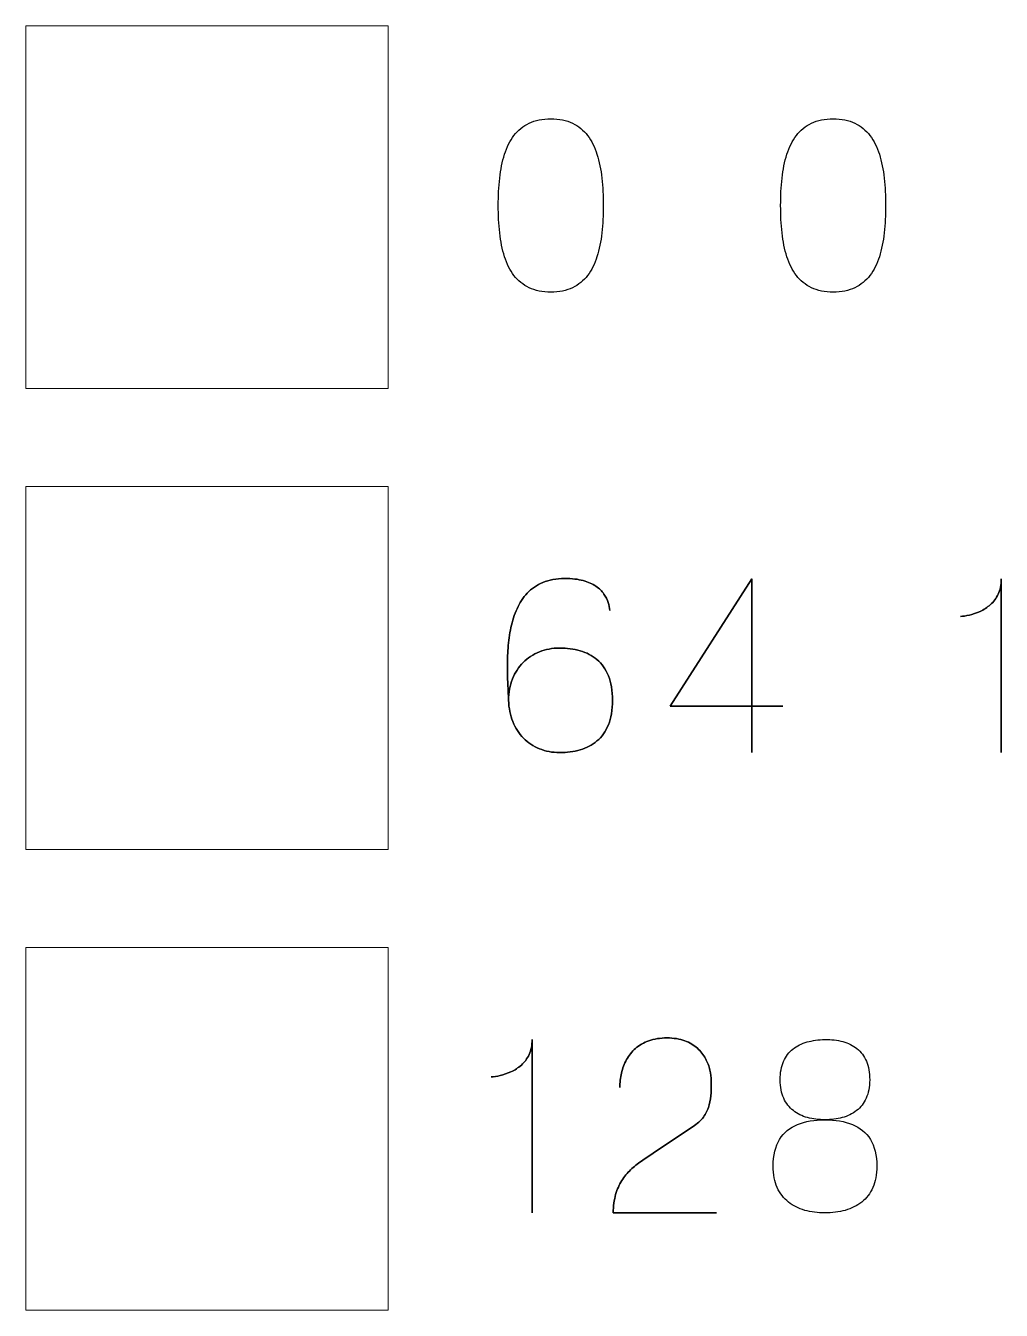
# Model space of a CAD drawing. Header units: millimetres. Extents: x -63 to 11, y -162 to 25.
# Drawn here: x -63.22 to -27.46, y -161.61 to -114.55 of the extents above; entities that cross this region are included whole.
import ezdxf

# ---------------------------------------------------------------- set-up
doc = ezdxf.new("R2010")
doc.units = ezdxf.units.MM
doc.header["$MEASUREMENT"] = 0
doc.layers.add('Layer 1', color=7, linetype='Continuous')

msp = doc.modelspace()

# ---------------------------------------------------------------- linework, layer by layer
at = {"layer": 'Layer 1', "color": 5, "lineweight": 18}
msp.add_lwpolyline([(-63.2163, -127.8371), (-49.9281, -127.8371), (-49.9281, -114.5489), (-63.2163, -114.5489), (-63.2163, -127.8371)], close=True, dxfattribs=at)
at = {"layer": 'Layer 1', "color": 137, "lineweight": 18}
msp.add_lwpolyline([(-63.2163, -144.7248), (-49.9281, -144.7248), (-49.9281, -131.4366), (-63.2163, -131.4366), (-63.2163, -144.7248)], close=True, dxfattribs=at)
at = {"layer": 'Layer 1', "color": 171, "lineweight": 18}
msp.add_lwpolyline([(-63.2163, -161.6125), (-49.9281, -161.6125), (-49.9281, -148.3243), (-63.2163, -148.3243), (-63.2163, -161.6125)], close=True, dxfattribs=at)
at = {"layer": 'Layer 1'}
for points, knots in [([(-43.9711, -124.3109), (-43.6623, -124.3094), (-43.3962, -124.255), (-43.1741, -124.1492), (-43.1741, -124.1492), (-42.9535, -124.0433), (-42.7697, -123.8918), (-42.6227, -123.6992), (-42.6227, -123.6992), (-42.4771, -123.5051), (-42.3624, -123.2757), (-42.2771, -123.011), (-42.2771, -123.011), (-42.1933, -122.7463), (-42.133, -122.4567), (-42.0992, -122.139), (-42.0992, -122.139), (-42.0639, -121.8214), (-42.0463, -121.4876), (-42.0478, -121.1347), (-42.0478, -121.1347), (-42.0463, -120.7833), (-42.0639, -120.4495), (-42.0992, -120.1334), (-42.0992, -120.1334), (-42.133, -119.8172), (-42.1933, -119.5261), (-42.2771, -119.2614), (-42.2771, -119.2614), (-42.3624, -118.9982), (-42.4771, -118.7688), (-42.6227, -118.5732), (-42.6227, -118.5732), (-42.7697, -118.3791), (-42.9535, -118.2276), (-43.1741, -118.1218), (-43.1741, -118.1218), (-43.3962, -118.0144), (-43.6623, -117.96), (-43.9711, -117.9586), (-43.9711, -117.9586), (-44.2799, -117.96), (-44.546, -118.0144), (-44.7681, -118.1218), (-44.7681, -118.1218), (-44.9887, -118.2276), (-45.1725, -118.3791), (-45.3195, -118.5732), (-45.3195, -118.5732), (-45.4651, -118.7688), (-45.5798, -118.9982), (-45.6651, -119.2614), (-45.6651, -119.2614), (-45.7489, -119.5261), (-45.8092, -119.8172), (-45.843, -120.1334), (-45.843, -120.1334), (-45.8783, -120.4495), (-45.8959, -120.7833), (-45.8944, -121.1347), (-45.8944, -121.1347), (-45.8959, -121.4876), (-45.8783, -121.8214), (-45.843, -122.139), (-45.843, -122.139), (-45.8092, -122.4567), (-45.7489, -122.7463), (-45.6651, -123.011), (-45.6651, -123.011), (-45.5798, -123.2757), (-45.4651, -123.5051), (-45.3195, -123.6992), (-45.3195, -123.6992), (-45.1725, -123.8918), (-44.9887, -124.0433), (-44.7681, -124.1492), (-44.7681, -124.1492), (-44.546, -124.255), (-44.2799, -124.3094), (-43.9711, -124.3109)], [0, 0, 0, 0, 0.047619, 0.047619, 0.047619, 0.047619, 0.0952381, 0.0952381, 0.0952381, 0.0952381, 0.1428571, 0.1428571, 0.1428571, 0.1428571, 0.1904762, 0.1904762, 0.1904762, 0.1904762, 0.2380952, 0.2380952, 0.2380952, 0.2380952, 0.2857143, 0.2857143, 0.2857143, 0.2857143, 0.3333333, 0.3333333, 0.3333333, 0.3333333, 0.3809524, 0.3809524, 0.3809524, 0.3809524, 0.4285714, 0.4285714, 0.4285714, 0.4285714, 0.4761905, 0.4761905, 0.4761905, 0.4761905, 0.5238095, 0.5238095, 0.5238095, 0.5238095, 0.5714286, 0.5714286, 0.5714286, 0.5714286, 0.6190476, 0.6190476, 0.6190476, 0.6190476, 0.6666667, 0.6666667, 0.6666667, 0.6666667, 0.7142857, 0.7142857, 0.7142857, 0.7142857, 0.7619048, 0.7619048, 0.7619048, 0.7619048, 0.8095238, 0.8095238, 0.8095238, 0.8095238, 0.8571429, 0.8571429, 0.8571429, 0.8571429, 0.9047619, 0.9047619, 0.9047619, 0.9047619, 1, 1, 1, 1]), ([(-43.9711, -124.3109), (-43.6623, -124.3094), (-43.3962, -124.255), (-43.1741, -124.1492), (-43.1741, -124.1492), (-42.9535, -124.0433), (-42.7697, -123.8918), (-42.6227, -123.6992), (-42.6227, -123.6992), (-42.4771, -123.5051), (-42.3624, -123.2757), (-42.2771, -123.011), (-42.2771, -123.011), (-42.1933, -122.7463), (-42.133, -122.4567), (-42.0992, -122.139), (-42.0992, -122.139), (-42.0639, -121.8214), (-42.0463, -121.4876), (-42.0478, -121.1347), (-42.0478, -121.1347), (-42.0463, -120.7833), (-42.0639, -120.4495), (-42.0992, -120.1334), (-42.0992, -120.1334), (-42.133, -119.8172), (-42.1933, -119.5261), (-42.2771, -119.2614), (-42.2771, -119.2614), (-42.3624, -118.9982), (-42.4771, -118.7688), (-42.6227, -118.5732), (-42.6227, -118.5732), (-42.7697, -118.3791), (-42.9535, -118.2276), (-43.1741, -118.1218), (-43.1741, -118.1218), (-43.3962, -118.0144), (-43.6623, -117.96), (-43.9711, -117.9586), (-43.9711, -117.9586), (-44.2799, -117.96), (-44.546, -118.0144), (-44.7681, -118.1218), (-44.7681, -118.1218), (-44.9887, -118.2276), (-45.1725, -118.3791), (-45.3195, -118.5732), (-45.3195, -118.5732), (-45.4651, -118.7688), (-45.5798, -118.9982), (-45.6651, -119.2614), (-45.6651, -119.2614), (-45.7489, -119.5261), (-45.8092, -119.8172), (-45.843, -120.1334), (-45.843, -120.1334), (-45.8783, -120.4495), (-45.8959, -120.7833), (-45.8944, -121.1347), (-45.8944, -121.1347), (-45.8959, -121.4876), (-45.8783, -121.8214), (-45.843, -122.139), (-45.843, -122.139), (-45.8092, -122.4567), (-45.7489, -122.7463), (-45.6651, -123.011), (-45.6651, -123.011), (-45.5798, -123.2757), (-45.4651, -123.5051), (-45.3195, -123.6992), (-45.3195, -123.6992), (-45.1725, -123.8918), (-44.9887, -124.0433), (-44.7681, -124.1492), (-44.7681, -124.1492), (-44.546, -124.255), (-44.2799, -124.3094), (-43.9711, -124.3109)], [0, 0, 0, 0, 0.047619, 0.047619, 0.047619, 0.047619, 0.0952381, 0.0952381, 0.0952381, 0.0952381, 0.1428571, 0.1428571, 0.1428571, 0.1428571, 0.1904762, 0.1904762, 0.1904762, 0.1904762, 0.2380952, 0.2380952, 0.2380952, 0.2380952, 0.2857143, 0.2857143, 0.2857143, 0.2857143, 0.3333333, 0.3333333, 0.3333333, 0.3333333, 0.3809524, 0.3809524, 0.3809524, 0.3809524, 0.4285714, 0.4285714, 0.4285714, 0.4285714, 0.4761905, 0.4761905, 0.4761905, 0.4761905, 0.5238095, 0.5238095, 0.5238095, 0.5238095, 0.5714286, 0.5714286, 0.5714286, 0.5714286, 0.6190476, 0.6190476, 0.6190476, 0.6190476, 0.6666667, 0.6666667, 0.6666667, 0.6666667, 0.7142857, 0.7142857, 0.7142857, 0.7142857, 0.7619048, 0.7619048, 0.7619048, 0.7619048, 0.8095238, 0.8095238, 0.8095238, 0.8095238, 0.8571429, 0.8571429, 0.8571429, 0.8571429, 0.9047619, 0.9047619, 0.9047619, 0.9047619, 1, 1, 1, 1]), ([(-33.6221, -124.3109), (-33.3133, -124.3094), (-33.0472, -124.255), (-32.8251, -124.1492), (-32.8251, -124.1492), (-32.6045, -124.0433), (-32.4207, -123.8918), (-32.2737, -123.6992), (-32.2737, -123.6992), (-32.1281, -123.5051), (-32.0134, -123.2757), (-31.9281, -123.011), (-31.9281, -123.011), (-31.8443, -122.7463), (-31.784, -122.4567), (-31.7502, -122.139), (-31.7502, -122.139), (-31.7149, -121.8214), (-31.6973, -121.4876), (-31.6988, -121.1347), (-31.6988, -121.1347), (-31.6973, -120.7833), (-31.7149, -120.4495), (-31.7502, -120.1334), (-31.7502, -120.1334), (-31.784, -119.8172), (-31.8443, -119.5261), (-31.9281, -119.2614), (-31.9281, -119.2614), (-32.0134, -118.9982), (-32.1281, -118.7688), (-32.2737, -118.5732), (-32.2737, -118.5732), (-32.4207, -118.3791), (-32.6045, -118.2276), (-32.8251, -118.1218), (-32.8251, -118.1218), (-33.0472, -118.0144), (-33.3133, -117.96), (-33.6221, -117.9586), (-33.6221, -117.9586), (-33.9309, -117.96), (-34.197, -118.0144), (-34.4191, -118.1218), (-34.4191, -118.1218), (-34.6397, -118.2276), (-34.8235, -118.3791), (-34.9705, -118.5732), (-34.9705, -118.5732), (-35.1161, -118.7688), (-35.2308, -118.9982), (-35.3161, -119.2614), (-35.3161, -119.2614), (-35.3999, -119.5261), (-35.4602, -119.8172), (-35.494, -120.1334), (-35.494, -120.1334), (-35.5293, -120.4495), (-35.5469, -120.7833), (-35.5454, -121.1347), (-35.5454, -121.1347), (-35.5469, -121.4876), (-35.5293, -121.8214), (-35.494, -122.139), (-35.494, -122.139), (-35.4602, -122.4567), (-35.3999, -122.7463), (-35.3161, -123.011), (-35.3161, -123.011), (-35.2308, -123.2757), (-35.1161, -123.5051), (-34.9705, -123.6992), (-34.9705, -123.6992), (-34.8235, -123.8918), (-34.6397, -124.0433), (-34.4191, -124.1492), (-34.4191, -124.1492), (-34.197, -124.255), (-33.9309, -124.3094), (-33.6221, -124.3109)], [0, 0, 0, 0, 0.047619, 0.047619, 0.047619, 0.047619, 0.0952381, 0.0952381, 0.0952381, 0.0952381, 0.1428571, 0.1428571, 0.1428571, 0.1428571, 0.1904762, 0.1904762, 0.1904762, 0.1904762, 0.2380952, 0.2380952, 0.2380952, 0.2380952, 0.2857143, 0.2857143, 0.2857143, 0.2857143, 0.3333333, 0.3333333, 0.3333333, 0.3333333, 0.3809524, 0.3809524, 0.3809524, 0.3809524, 0.4285714, 0.4285714, 0.4285714, 0.4285714, 0.4761905, 0.4761905, 0.4761905, 0.4761905, 0.5238095, 0.5238095, 0.5238095, 0.5238095, 0.5714286, 0.5714286, 0.5714286, 0.5714286, 0.6190476, 0.6190476, 0.6190476, 0.6190476, 0.6666667, 0.6666667, 0.6666667, 0.6666667, 0.7142857, 0.7142857, 0.7142857, 0.7142857, 0.7619048, 0.7619048, 0.7619048, 0.7619048, 0.8095238, 0.8095238, 0.8095238, 0.8095238, 0.8571429, 0.8571429, 0.8571429, 0.8571429, 0.9047619, 0.9047619, 0.9047619, 0.9047619, 1, 1, 1, 1]), ([(-33.6221, -124.3109), (-33.3133, -124.3094), (-33.0472, -124.255), (-32.8251, -124.1492), (-32.8251, -124.1492), (-32.6045, -124.0433), (-32.4207, -123.8918), (-32.2737, -123.6992), (-32.2737, -123.6992), (-32.1281, -123.5051), (-32.0134, -123.2757), (-31.9281, -123.011), (-31.9281, -123.011), (-31.8443, -122.7463), (-31.784, -122.4567), (-31.7502, -122.139), (-31.7502, -122.139), (-31.7149, -121.8214), (-31.6973, -121.4876), (-31.6988, -121.1347), (-31.6988, -121.1347), (-31.6973, -120.7833), (-31.7149, -120.4495), (-31.7502, -120.1334), (-31.7502, -120.1334), (-31.784, -119.8172), (-31.8443, -119.5261), (-31.9281, -119.2614), (-31.9281, -119.2614), (-32.0134, -118.9982), (-32.1281, -118.7688), (-32.2737, -118.5732), (-32.2737, -118.5732), (-32.4207, -118.3791), (-32.6045, -118.2276), (-32.8251, -118.1218), (-32.8251, -118.1218), (-33.0472, -118.0144), (-33.3133, -117.96), (-33.6221, -117.9586), (-33.6221, -117.9586), (-33.9309, -117.96), (-34.197, -118.0144), (-34.4191, -118.1218), (-34.4191, -118.1218), (-34.6397, -118.2276), (-34.8235, -118.3791), (-34.9705, -118.5732), (-34.9705, -118.5732), (-35.1161, -118.7688), (-35.2308, -118.9982), (-35.3161, -119.2614), (-35.3161, -119.2614), (-35.3999, -119.5261), (-35.4602, -119.8172), (-35.494, -120.1334), (-35.494, -120.1334), (-35.5293, -120.4495), (-35.5469, -120.7833), (-35.5454, -121.1347), (-35.5454, -121.1347), (-35.5469, -121.4876), (-35.5293, -121.8214), (-35.494, -122.139), (-35.494, -122.139), (-35.4602, -122.4567), (-35.3999, -122.7463), (-35.3161, -123.011), (-35.3161, -123.011), (-35.2308, -123.2757), (-35.1161, -123.5051), (-34.9705, -123.6992), (-34.9705, -123.6992), (-34.8235, -123.8918), (-34.6397, -124.0433), (-34.4191, -124.1492), (-34.4191, -124.1492), (-34.197, -124.255), (-33.9309, -124.3094), (-33.6221, -124.3109)], [0, 0, 0, 0, 0.047619, 0.047619, 0.047619, 0.047619, 0.0952381, 0.0952381, 0.0952381, 0.0952381, 0.1428571, 0.1428571, 0.1428571, 0.1428571, 0.1904762, 0.1904762, 0.1904762, 0.1904762, 0.2380952, 0.2380952, 0.2380952, 0.2380952, 0.2857143, 0.2857143, 0.2857143, 0.2857143, 0.3333333, 0.3333333, 0.3333333, 0.3333333, 0.3809524, 0.3809524, 0.3809524, 0.3809524, 0.4285714, 0.4285714, 0.4285714, 0.4285714, 0.4761905, 0.4761905, 0.4761905, 0.4761905, 0.5238095, 0.5238095, 0.5238095, 0.5238095, 0.5714286, 0.5714286, 0.5714286, 0.5714286, 0.6190476, 0.6190476, 0.6190476, 0.6190476, 0.6666667, 0.6666667, 0.6666667, 0.6666667, 0.7142857, 0.7142857, 0.7142857, 0.7142857, 0.7619048, 0.7619048, 0.7619048, 0.7619048, 0.8095238, 0.8095238, 0.8095238, 0.8095238, 0.8571429, 0.8571429, 0.8571429, 0.8571429, 0.9047619, 0.9047619, 0.9047619, 0.9047619, 1, 1, 1, 1]), ([(-45.5183, -139.2643), (-45.5168, -138.9761), (-45.4698, -138.7158), (-45.3756, -138.4805), (-45.3756, -138.4805), (-45.283, -138.2467), (-45.1521, -138.0453), (-44.983, -137.8762), (-44.983, -137.8762), (-44.8154, -137.7085), (-44.6169, -137.5791), (-44.3904, -137.488), (-44.3904, -137.488), (-44.164, -137.3968), (-43.9155, -137.3512), (-43.6479, -137.3497), (-43.6479, -137.3497), (-43.3788, -137.3483), (-43.1273, -137.3821), (-42.8935, -137.4497), (-42.8935, -137.4497), (-42.6597, -137.5159), (-42.4553, -137.6247), (-42.2774, -137.7747), (-42.2774, -137.7747), (-42.0995, -137.9232), (-41.9598, -138.1203), (-41.8598, -138.3658), (-41.8598, -138.3658), (-41.7598, -138.6114), (-41.7083, -138.9099), (-41.7069, -139.2643), (-41.7069, -139.2643), (-41.7083, -139.6187), (-41.7598, -139.9172), (-41.8598, -140.1627), (-41.8598, -140.1627), (-41.9598, -140.4083), (-42.0995, -140.6053), (-42.2774, -140.7538), (-42.2774, -140.7538), (-42.4553, -140.9038), (-42.6597, -141.0126), (-42.8935, -141.0788), (-42.8935, -141.0788), (-43.1273, -141.1465), (-43.3788, -141.1803), (-43.6479, -141.1788), (-43.6479, -141.1788), (-43.9155, -141.1773), (-44.1611, -141.1317), (-44.386, -141.0406), (-44.386, -141.0406), (-44.6095, -140.9494), (-44.8036, -140.82), (-44.9698, -140.6509), (-44.9698, -140.6509), (-45.136, -140.4833), (-45.2668, -140.2818), (-45.3609, -140.0466), (-45.3609, -140.0466), (-45.4565, -139.8128), (-45.508, -139.5525), (-45.5183, -139.2643), (-45.5183, -139.2643), (-45.5242, -139.1187), (-45.5315, -138.9452), (-45.5418, -138.7437), (-45.5418, -138.7437), (-45.5521, -138.5408), (-45.558, -138.3202), (-45.5595, -138.0835), (-45.5595, -138.0835), (-45.5609, -137.8453), (-45.5536, -137.5997), (-45.5345, -137.3483), (-45.5345, -137.3483), (-45.5168, -137.0954), (-45.4815, -136.8469), (-45.4301, -136.6013), (-45.4301, -136.6013), (-45.3786, -136.3572), (-45.3051, -136.1263), (-45.208, -135.9102), (-45.208, -135.9102), (-45.111, -135.694), (-44.986, -135.5029), (-44.8316, -135.3367), (-44.8316, -135.3367), (-44.6757, -135.1705), (-44.486, -135.0397), (-44.261, -134.9441), (-44.261, -134.9441), (-44.0361, -134.85), (-43.7699, -134.8015), (-43.4626, -134.8), (-43.4626, -134.8), (-43.195, -134.8015), (-42.9685, -134.8279), (-42.7803, -134.8794), (-42.7803, -134.8794), (-42.5921, -134.9309), (-42.4377, -135), (-42.3142, -135.0853), (-42.3142, -135.0853), (-42.1921, -135.172), (-42.0951, -135.2661), (-42.0245, -135.3705), (-42.0245, -135.3705), (-41.9539, -135.4735), (-41.901, -135.5779), (-41.8686, -135.6823), (-41.8686, -135.6823), (-41.8348, -135.7867), (-41.8127, -135.8837), (-41.8039, -135.9734), (-41.8039, -135.9734), (-41.8127, -135.8837), (-41.8348, -135.7867), (-41.8686, -135.6823), (-41.8686, -135.6823), (-41.901, -135.5779), (-41.9539, -135.4735), (-42.0245, -135.3705), (-42.0245, -135.3705), (-42.0951, -135.2661), (-42.1921, -135.172), (-42.3142, -135.0853), (-42.3142, -135.0853), (-42.4377, -135), (-42.5921, -134.9309), (-42.7803, -134.8794), (-42.7803, -134.8794), (-42.9685, -134.8279), (-43.195, -134.8015), (-43.4626, -134.8), (-43.4626, -134.8), (-43.7699, -134.8015), (-44.0361, -134.85), (-44.261, -134.9441), (-44.261, -134.9441), (-44.486, -135.0397), (-44.6757, -135.1705), (-44.8316, -135.3367), (-44.8316, -135.3367), (-44.986, -135.5029), (-45.111, -135.694), (-45.208, -135.9102), (-45.208, -135.9102), (-45.3051, -136.1263), (-45.3786, -136.3572), (-45.4301, -136.6013), (-45.4301, -136.6013), (-45.4815, -136.8469), (-45.5168, -137.0954), (-45.5345, -137.3483), (-45.5345, -137.3483), (-45.5536, -137.5997), (-45.5609, -137.8453), (-45.5595, -138.0835), (-45.5595, -138.0835), (-45.558, -138.3202), (-45.5521, -138.5408), (-45.5418, -138.7437), (-45.5418, -138.7437), (-45.5315, -138.9452), (-45.5242, -139.1187), (-45.5183, -139.2643), (-45.5183, -139.2643), (-45.508, -139.5525), (-45.4565, -139.8128), (-45.3609, -140.0466), (-45.3609, -140.0466), (-45.2668, -140.2818), (-45.136, -140.4833), (-44.9698, -140.6509), (-44.9698, -140.6509), (-44.8036, -140.82), (-44.6095, -140.9494), (-44.386, -141.0406), (-44.386, -141.0406), (-44.1611, -141.1317), (-43.9155, -141.1773), (-43.6479, -141.1788), (-43.6479, -141.1788), (-43.3788, -141.1803), (-43.1273, -141.1465), (-42.8935, -141.0788), (-42.8935, -141.0788), (-42.6597, -141.0126), (-42.4553, -140.9038), (-42.2774, -140.7538), (-42.2774, -140.7538), (-42.0995, -140.6053), (-41.9598, -140.4083), (-41.8598, -140.1627), (-41.8598, -140.1627), (-41.7598, -139.9172), (-41.7083, -139.6187), (-41.7069, -139.2643), (-41.7069, -139.2643), (-41.7083, -138.9099), (-41.7598, -138.6114), (-41.8598, -138.3658), (-41.8598, -138.3658), (-41.9598, -138.1203), (-42.0995, -137.9232), (-42.2774, -137.7747), (-42.2774, -137.7747), (-42.4553, -137.6247), (-42.6597, -137.5159), (-42.8935, -137.4497), (-42.8935, -137.4497), (-43.1273, -137.3821), (-43.3788, -137.3483), (-43.6479, -137.3497), (-43.6479, -137.3497), (-43.9155, -137.3512), (-44.164, -137.3968), (-44.3904, -137.488), (-44.3904, -137.488), (-44.6169, -137.5791), (-44.8154, -137.7085), (-44.983, -137.8762), (-44.983, -137.8762), (-45.1521, -138.0453), (-45.283, -138.2467), (-45.3756, -138.4805), (-45.3756, -138.4805), (-45.4698, -138.7158), (-45.5168, -138.9761), (-45.5183, -139.2643)], [0, 0, 0, 0, 0.0169492, 0.0169492, 0.0169492, 0.0169492, 0.0338983, 0.0338983, 0.0338983, 0.0338983, 0.0508475, 0.0508475, 0.0508475, 0.0508475, 0.0677966, 0.0677966, 0.0677966, 0.0677966, 0.0847458, 0.0847458, 0.0847458, 0.0847458, 0.1016949, 0.1016949, 0.1016949, 0.1016949, 0.1186441, 0.1186441, 0.1186441, 0.1186441, 0.1355932, 0.1355932, 0.1355932, 0.1355932, 0.1525424, 0.1525424, 0.1525424, 0.1525424, 0.1694915, 0.1694915, 0.1694915, 0.1694915, 0.1864407, 0.1864407, 0.1864407, 0.1864407, 0.2033898, 0.2033898, 0.2033898, 0.2033898, 0.220339, 0.220339, 0.220339, 0.220339, 0.2372881, 0.2372881, 0.2372881, 0.2372881, 0.2542373, 0.2542373, 0.2542373, 0.2542373, 0.2711864, 0.2711864, 0.2711864, 0.2711864, 0.2881356, 0.2881356, 0.2881356, 0.2881356, 0.3050847, 0.3050847, 0.3050847, 0.3050847, 0.3220339, 0.3220339, 0.3220339, 0.3220339, 0.3389831, 0.3389831, 0.3389831, 0.3389831, 0.3559322, 0.3559322, 0.3559322, 0.3559322, 0.3728814, 0.3728814, 0.3728814, 0.3728814, 0.3898305, 0.3898305, 0.3898305, 0.3898305, 0.4067797, 0.4067797, 0.4067797, 0.4067797, 0.4237288, 0.4237288, 0.4237288, 0.4237288, 0.440678, 0.440678, 0.440678, 0.440678, 0.4576271, 0.4576271, 0.4576271, 0.4576271, 0.4745763, 0.4745763, 0.4745763, 0.4745763, 0.4915254, 0.4915254, 0.4915254, 0.4915254, 0.5084746, 0.5084746, 0.5084746, 0.5084746, 0.5254237, 0.5254237, 0.5254237, 0.5254237, 0.5423729, 0.5423729, 0.5423729, 0.5423729, 0.559322, 0.559322, 0.559322, 0.559322, 0.5762712, 0.5762712, 0.5762712, 0.5762712, 0.5932203, 0.5932203, 0.5932203, 0.5932203, 0.6101695, 0.6101695, 0.6101695, 0.6101695, 0.6271186, 0.6271186, 0.6271186, 0.6271186, 0.6440678, 0.6440678, 0.6440678, 0.6440678, 0.6610169, 0.6610169, 0.6610169, 0.6610169, 0.6779661, 0.6779661, 0.6779661, 0.6779661, 0.6949153, 0.6949153, 0.6949153, 0.6949153, 0.7118644, 0.7118644, 0.7118644, 0.7118644, 0.7288136, 0.7288136, 0.7288136, 0.7288136, 0.7457627, 0.7457627, 0.7457627, 0.7457627, 0.7627119, 0.7627119, 0.7627119, 0.7627119, 0.779661, 0.779661, 0.779661, 0.779661, 0.7966102, 0.7966102, 0.7966102, 0.7966102, 0.8135593, 0.8135593, 0.8135593, 0.8135593, 0.8305085, 0.8305085, 0.8305085, 0.8305085, 0.8474576, 0.8474576, 0.8474576, 0.8474576, 0.8644068, 0.8644068, 0.8644068, 0.8644068, 0.8813559, 0.8813559, 0.8813559, 0.8813559, 0.8983051, 0.8983051, 0.8983051, 0.8983051, 0.9152542, 0.9152542, 0.9152542, 0.9152542, 0.9322034, 0.9322034, 0.9322034, 0.9322034, 0.9491525, 0.9491525, 0.9491525, 0.9491525, 0.9661017, 0.9661017, 0.9661017, 0.9661017, 1, 1, 1, 1]), ([(-36.5985, -141.1788), (-36.5985, -141.1788), (-36.5985, -134.8176), (-36.5985, -134.8176), (-36.5985, -134.8176), (-36.5985, -134.8176), (-39.5982, -139.4848), (-39.5982, -139.4848), (-39.5982, -139.4848), (-39.5982, -139.4848), (-35.4692, -139.4848), (-35.4692, -139.4848), (-35.4692, -139.4848), (-35.4692, -139.4848), (-39.5982, -139.4848), (-39.5982, -139.4848), (-39.5982, -139.4848), (-39.5982, -139.4848), (-36.5985, -134.8176), (-36.5985, -134.8176), (-36.5985, -134.8176), (-36.5985, -134.8176), (-36.5985, -141.1788), (-36.5985, -141.1788)], [0, 0, 0, 0, 0.1428571, 0.1428571, 0.1428571, 0.1428571, 0.2857143, 0.2857143, 0.2857143, 0.2857143, 0.4285714, 0.4285714, 0.4285714, 0.4285714, 0.5714286, 0.5714286, 0.5714286, 0.5714286, 0.7142857, 0.7142857, 0.7142857, 0.7142857, 1, 1, 1, 1]), ([(-27.4583, -141.1788), (-27.4583, -141.1788), (-27.4583, -134.8176), (-27.4583, -134.8176), (-27.4583, -134.8176), (-27.4598, -135.0338), (-27.498, -135.2191), (-27.5715, -135.3735), (-27.5715, -135.3735), (-27.6436, -135.5293), (-27.7391, -135.6573), (-27.8568, -135.7602), (-27.8568, -135.7602), (-27.9744, -135.8631), (-28.1009, -135.9455), (-28.2362, -136.0072), (-28.2362, -136.0072), (-28.3714, -136.0675), (-28.5023, -136.1131), (-28.6288, -136.141), (-28.6288, -136.141), (-28.7567, -136.1704), (-28.8655, -136.1881), (-28.9581, -136.194), (-28.9581, -136.194), (-28.8655, -136.1881), (-28.7567, -136.1704), (-28.6288, -136.141), (-28.6288, -136.141), (-28.5023, -136.1131), (-28.3714, -136.0675), (-28.2362, -136.0072), (-28.2362, -136.0072), (-28.1009, -135.9455), (-27.9744, -135.8631), (-27.8568, -135.7602), (-27.8568, -135.7602), (-27.7391, -135.6573), (-27.6436, -135.5293), (-27.5715, -135.3735), (-27.5715, -135.3735), (-27.498, -135.2191), (-27.4598, -135.0338), (-27.4583, -134.8176), (-27.4583, -134.8176), (-27.4583, -134.8176), (-27.4583, -141.1788), (-27.4583, -141.1788)], [0, 0, 0, 0, 0.0769231, 0.0769231, 0.0769231, 0.0769231, 0.1538462, 0.1538462, 0.1538462, 0.1538462, 0.2307692, 0.2307692, 0.2307692, 0.2307692, 0.3076923, 0.3076923, 0.3076923, 0.3076923, 0.3846154, 0.3846154, 0.3846154, 0.3846154, 0.4615385, 0.4615385, 0.4615385, 0.4615385, 0.5384615, 0.5384615, 0.5384615, 0.5384615, 0.6153846, 0.6153846, 0.6153846, 0.6153846, 0.6923077, 0.6923077, 0.6923077, 0.6923077, 0.7692308, 0.7692308, 0.7692308, 0.7692308, 0.8461538, 0.8461538, 0.8461538, 0.8461538, 1, 1, 1, 1]), ([(-44.6514, -158.0466), (-44.6514, -158.0466), (-44.6514, -151.6854), (-44.6514, -151.6854), (-44.6514, -151.6854), (-44.6529, -151.9016), (-44.6911, -152.0869), (-44.7646, -152.2413), (-44.7646, -152.2413), (-44.8367, -152.3971), (-44.9322, -152.5251), (-45.0499, -152.628), (-45.0499, -152.628), (-45.1675, -152.7309), (-45.294, -152.8133), (-45.4293, -152.875), (-45.4293, -152.875), (-45.5645, -152.9353), (-45.6954, -152.9809), (-45.8219, -153.0088), (-45.8219, -153.0088), (-45.9498, -153.0382), (-46.0586, -153.0559), (-46.1512, -153.0618), (-46.1512, -153.0618), (-46.0586, -153.0559), (-45.9498, -153.0382), (-45.8219, -153.0088), (-45.8219, -153.0088), (-45.6954, -152.9809), (-45.5645, -152.9353), (-45.4293, -152.875), (-45.4293, -152.875), (-45.294, -152.8133), (-45.1675, -152.7309), (-45.0499, -152.628), (-45.0499, -152.628), (-44.9322, -152.5251), (-44.8367, -152.3971), (-44.7646, -152.2413), (-44.7646, -152.2413), (-44.6911, -152.0869), (-44.6529, -151.9016), (-44.6514, -151.6854), (-44.6514, -151.6854), (-44.6514, -151.6854), (-44.6514, -158.0466), (-44.6514, -158.0466)], [0, 0, 0, 0, 0.0769231, 0.0769231, 0.0769231, 0.0769231, 0.1538462, 0.1538462, 0.1538462, 0.1538462, 0.2307692, 0.2307692, 0.2307692, 0.2307692, 0.3076923, 0.3076923, 0.3076923, 0.3076923, 0.3846154, 0.3846154, 0.3846154, 0.3846154, 0.4615385, 0.4615385, 0.4615385, 0.4615385, 0.5384615, 0.5384615, 0.5384615, 0.5384615, 0.6153846, 0.6153846, 0.6153846, 0.6153846, 0.6923077, 0.6923077, 0.6923077, 0.6923077, 0.7692308, 0.7692308, 0.7692308, 0.7692308, 0.8461538, 0.8461538, 0.8461538, 0.8461538, 1, 1, 1, 1]), ([(-37.902, -158.0466), (-37.902, -158.0466), (-41.6869, -158.0466), (-41.6869, -158.0466), (-41.6869, -158.0466), (-41.6796, -157.7907), (-41.6472, -157.5643), (-41.5928, -157.3702), (-41.5928, -157.3702), (-41.537, -157.1761), (-41.462, -157.0055), (-41.3693, -156.8585), (-41.3693, -156.8585), (-41.2752, -156.7114), (-41.1679, -156.5806), (-41.0458, -156.4659), (-41.0458, -156.4659), (-40.9238, -156.3497), (-40.7929, -156.2438), (-40.6518, -156.1438), (-40.6518, -156.1438), (-40.5106, -156.0453), (-40.365, -155.9468), (-40.2136, -155.8497), (-40.2136, -155.8497), (-40.2136, -155.8497), (-38.7049, -154.844), (-38.7049, -154.844), (-38.7049, -154.844), (-38.5505, -154.7351), (-38.4299, -154.616), (-38.3446, -154.4881), (-38.3446, -154.4881), (-38.2579, -154.3602), (-38.1976, -154.2249), (-38.1608, -154.0823), (-38.1608, -154.0823), (-38.1255, -153.9411), (-38.1035, -153.7955), (-38.0961, -153.6485), (-38.0961, -153.6485), (-38.0888, -153.5), (-38.0858, -153.3515), (-38.0873, -153.2029), (-38.0873, -153.2029), (-38.0873, -153.0809), (-38.1035, -152.95), (-38.1358, -152.8089), (-38.1358, -152.8089), (-38.1696, -152.6692), (-38.2226, -152.5295), (-38.2976, -152.3912), (-38.2976, -152.3912), (-38.3726, -152.253), (-38.4725, -152.1266), (-38.5975, -152.0119), (-38.5975, -152.0119), (-38.7225, -151.8986), (-38.8769, -151.8075), (-39.0607, -151.7384), (-39.0607, -151.7384), (-39.2445, -151.6693), (-39.4607, -151.634), (-39.7107, -151.6325), (-39.7107, -151.6325), (-39.9621, -151.634), (-40.1841, -151.6693), (-40.3753, -151.7369), (-40.3753, -151.7369), (-40.5665, -151.8045), (-40.7297, -151.8986), (-40.865, -152.0178), (-40.865, -152.0178), (-41.0002, -152.1369), (-41.1091, -152.2751), (-41.1943, -152.4295), (-41.1943, -152.4295), (-41.2796, -152.5839), (-41.3414, -152.7486), (-41.3811, -152.9221), (-41.3811, -152.9221), (-41.4208, -153.0956), (-41.4399, -153.272), (-41.4399, -153.45), (-41.4399, -153.45), (-41.4399, -153.272), (-41.4208, -153.0956), (-41.3811, -152.9221), (-41.3811, -152.9221), (-41.3414, -152.7486), (-41.2796, -152.5839), (-41.1943, -152.4295), (-41.1943, -152.4295), (-41.1091, -152.2751), (-41.0002, -152.1369), (-40.865, -152.0178), (-40.865, -152.0178), (-40.7297, -151.8986), (-40.5665, -151.8045), (-40.3753, -151.7369), (-40.3753, -151.7369), (-40.1841, -151.6693), (-39.9621, -151.634), (-39.7107, -151.6325), (-39.7107, -151.6325), (-39.4607, -151.634), (-39.2445, -151.6693), (-39.0607, -151.7384), (-39.0607, -151.7384), (-38.8769, -151.8075), (-38.7225, -151.8986), (-38.5975, -152.0119), (-38.5975, -152.0119), (-38.4725, -152.1266), (-38.3726, -152.253), (-38.2976, -152.3912), (-38.2976, -152.3912), (-38.2226, -152.5295), (-38.1696, -152.6692), (-38.1358, -152.8089), (-38.1358, -152.8089), (-38.1035, -152.95), (-38.0873, -153.0809), (-38.0873, -153.2029), (-38.0873, -153.2029), (-38.0858, -153.3515), (-38.0888, -153.5), (-38.0961, -153.6485), (-38.0961, -153.6485), (-38.1035, -153.7955), (-38.1255, -153.9411), (-38.1608, -154.0823), (-38.1608, -154.0823), (-38.1976, -154.2249), (-38.2579, -154.3602), (-38.3446, -154.4881), (-38.3446, -154.4881), (-38.4299, -154.616), (-38.5505, -154.7351), (-38.7049, -154.844), (-38.7049, -154.844), (-38.7049, -154.844), (-40.2136, -155.8497), (-40.2136, -155.8497), (-40.2136, -155.8497), (-40.365, -155.9468), (-40.5106, -156.0453), (-40.6518, -156.1438), (-40.6518, -156.1438), (-40.7929, -156.2438), (-40.9238, -156.3497), (-41.0458, -156.4659), (-41.0458, -156.4659), (-41.1679, -156.5806), (-41.2752, -156.7114), (-41.3693, -156.8585), (-41.3693, -156.8585), (-41.462, -157.0055), (-41.537, -157.1761), (-41.5928, -157.3702), (-41.5928, -157.3702), (-41.6472, -157.5643), (-41.6796, -157.7907), (-41.6869, -158.0466), (-41.6869, -158.0466), (-41.6869, -158.0466), (-37.902, -158.0466), (-37.902, -158.0466)], [0, 0, 0, 0, 0.0232558, 0.0232558, 0.0232558, 0.0232558, 0.0465116, 0.0465116, 0.0465116, 0.0465116, 0.0697674, 0.0697674, 0.0697674, 0.0697674, 0.0930233, 0.0930233, 0.0930233, 0.0930233, 0.1162791, 0.1162791, 0.1162791, 0.1162791, 0.1395349, 0.1395349, 0.1395349, 0.1395349, 0.1627907, 0.1627907, 0.1627907, 0.1627907, 0.1860465, 0.1860465, 0.1860465, 0.1860465, 0.2093023, 0.2093023, 0.2093023, 0.2093023, 0.2325581, 0.2325581, 0.2325581, 0.2325581, 0.255814, 0.255814, 0.255814, 0.255814, 0.2790698, 0.2790698, 0.2790698, 0.2790698, 0.3023256, 0.3023256, 0.3023256, 0.3023256, 0.3255814, 0.3255814, 0.3255814, 0.3255814, 0.3488372, 0.3488372, 0.3488372, 0.3488372, 0.372093, 0.372093, 0.372093, 0.372093, 0.3953488, 0.3953488, 0.3953488, 0.3953488, 0.4186047, 0.4186047, 0.4186047, 0.4186047, 0.4418605, 0.4418605, 0.4418605, 0.4418605, 0.4651163, 0.4651163, 0.4651163, 0.4651163, 0.4883721, 0.4883721, 0.4883721, 0.4883721, 0.5116279, 0.5116279, 0.5116279, 0.5116279, 0.5348837, 0.5348837, 0.5348837, 0.5348837, 0.5581395, 0.5581395, 0.5581395, 0.5581395, 0.5813953, 0.5813953, 0.5813953, 0.5813953, 0.6046512, 0.6046512, 0.6046512, 0.6046512, 0.627907, 0.627907, 0.627907, 0.627907, 0.6511628, 0.6511628, 0.6511628, 0.6511628, 0.6744186, 0.6744186, 0.6744186, 0.6744186, 0.6976744, 0.6976744, 0.6976744, 0.6976744, 0.7209302, 0.7209302, 0.7209302, 0.7209302, 0.744186, 0.744186, 0.744186, 0.744186, 0.7674419, 0.7674419, 0.7674419, 0.7674419, 0.7906977, 0.7906977, 0.7906977, 0.7906977, 0.8139535, 0.8139535, 0.8139535, 0.8139535, 0.8372093, 0.8372093, 0.8372093, 0.8372093, 0.8604651, 0.8604651, 0.8604651, 0.8604651, 0.8837209, 0.8837209, 0.8837209, 0.8837209, 0.9069767, 0.9069767, 0.9069767, 0.9069767, 0.9302326, 0.9302326, 0.9302326, 0.9302326, 0.9534884, 0.9534884, 0.9534884, 0.9534884, 1, 1, 1, 1]), ([(-33.923, -154.6322), (-33.6965, -154.6322), (-33.4848, -154.6057), (-33.2863, -154.5528), (-33.2863, -154.5528), (-33.0892, -154.4984), (-32.9157, -154.4131), (-32.7643, -154.297), (-32.7643, -154.297), (-32.6143, -154.1808), (-32.4966, -154.0293), (-32.4113, -153.8426), (-32.4113, -153.8426), (-32.3261, -153.6573), (-32.2834, -153.4323), (-32.2819, -153.1676), (-32.2819, -153.1676), (-32.2834, -152.903), (-32.3246, -152.6765), (-32.4055, -152.4883), (-32.4055, -152.4883), (-32.4863, -152.3001), (-32.601, -152.1457), (-32.7481, -152.0266), (-32.7481, -152.0266), (-32.8951, -151.9089), (-33.0686, -151.8222), (-33.2686, -151.7678), (-33.2686, -151.7678), (-33.4671, -151.7134), (-33.6862, -151.6898), (-33.923, -151.6943), (-33.923, -151.6943), (-34.1597, -151.6972), (-34.3788, -151.7281), (-34.5773, -151.7825), (-34.5773, -151.7825), (-34.7773, -151.8384), (-34.9508, -151.9236), (-35.0979, -152.0398), (-35.0979, -152.0398), (-35.2449, -152.156), (-35.3596, -152.3074), (-35.4405, -152.4927), (-35.4405, -152.4927), (-35.5213, -152.6795), (-35.5625, -152.903), (-35.564, -153.1676), (-35.564, -153.1676), (-35.5625, -153.4323), (-35.5199, -153.6573), (-35.4346, -153.8426), (-35.4346, -153.8426), (-35.3493, -154.0293), (-35.2317, -154.1808), (-35.0802, -154.297), (-35.0802, -154.297), (-34.9302, -154.4131), (-34.7567, -154.4984), (-34.5597, -154.5528), (-34.5597, -154.5528), (-34.3612, -154.6057), (-34.1494, -154.6322), (-33.923, -154.6322)], [0, 0, 0, 0, 0.0588235, 0.0588235, 0.0588235, 0.0588235, 0.1176471, 0.1176471, 0.1176471, 0.1176471, 0.1764706, 0.1764706, 0.1764706, 0.1764706, 0.2352941, 0.2352941, 0.2352941, 0.2352941, 0.2941176, 0.2941176, 0.2941176, 0.2941176, 0.3529412, 0.3529412, 0.3529412, 0.3529412, 0.4117647, 0.4117647, 0.4117647, 0.4117647, 0.4705882, 0.4705882, 0.4705882, 0.4705882, 0.5294118, 0.5294118, 0.5294118, 0.5294118, 0.5882353, 0.5882353, 0.5882353, 0.5882353, 0.6470588, 0.6470588, 0.6470588, 0.6470588, 0.7058824, 0.7058824, 0.7058824, 0.7058824, 0.7647059, 0.7647059, 0.7647059, 0.7647059, 0.8235294, 0.8235294, 0.8235294, 0.8235294, 0.8823529, 0.8823529, 0.8823529, 0.8823529, 1, 1, 1, 1]), ([(-33.923, -154.6322), (-33.6965, -154.6322), (-33.4848, -154.6057), (-33.2863, -154.5528), (-33.2863, -154.5528), (-33.0892, -154.4984), (-32.9157, -154.4131), (-32.7643, -154.297), (-32.7643, -154.297), (-32.6143, -154.1808), (-32.4966, -154.0293), (-32.4113, -153.8426), (-32.4113, -153.8426), (-32.3261, -153.6573), (-32.2834, -153.4323), (-32.2819, -153.1676), (-32.2819, -153.1676), (-32.2834, -152.903), (-32.3246, -152.6765), (-32.4055, -152.4883), (-32.4055, -152.4883), (-32.4863, -152.3001), (-32.601, -152.1457), (-32.7481, -152.0266), (-32.7481, -152.0266), (-32.8951, -151.9089), (-33.0686, -151.8222), (-33.2686, -151.7678), (-33.2686, -151.7678), (-33.4671, -151.7134), (-33.6862, -151.6898), (-33.923, -151.6943), (-33.923, -151.6943), (-34.1597, -151.6972), (-34.3788, -151.7281), (-34.5773, -151.7825), (-34.5773, -151.7825), (-34.7773, -151.8384), (-34.9508, -151.9236), (-35.0979, -152.0398), (-35.0979, -152.0398), (-35.2449, -152.156), (-35.3596, -152.3074), (-35.4405, -152.4927), (-35.4405, -152.4927), (-35.5213, -152.6795), (-35.5625, -152.903), (-35.564, -153.1676), (-35.564, -153.1676), (-35.5625, -153.4323), (-35.5199, -153.6573), (-35.4346, -153.8426), (-35.4346, -153.8426), (-35.3493, -154.0293), (-35.2317, -154.1808), (-35.0802, -154.297), (-35.0802, -154.297), (-34.9302, -154.4131), (-34.7567, -154.4984), (-34.5597, -154.5528), (-34.5597, -154.5528), (-34.3612, -154.6057), (-34.1494, -154.6322), (-33.923, -154.6322)], [0, 0, 0, 0, 0.0588235, 0.0588235, 0.0588235, 0.0588235, 0.1176471, 0.1176471, 0.1176471, 0.1176471, 0.1764706, 0.1764706, 0.1764706, 0.1764706, 0.2352941, 0.2352941, 0.2352941, 0.2352941, 0.2941176, 0.2941176, 0.2941176, 0.2941176, 0.3529412, 0.3529412, 0.3529412, 0.3529412, 0.4117647, 0.4117647, 0.4117647, 0.4117647, 0.4705882, 0.4705882, 0.4705882, 0.4705882, 0.5294118, 0.5294118, 0.5294118, 0.5294118, 0.5882353, 0.5882353, 0.5882353, 0.5882353, 0.6470588, 0.6470588, 0.6470588, 0.6470588, 0.7058824, 0.7058824, 0.7058824, 0.7058824, 0.7647059, 0.7647059, 0.7647059, 0.7647059, 0.8235294, 0.8235294, 0.8235294, 0.8235294, 0.8823529, 0.8823529, 0.8823529, 0.8823529, 1, 1, 1, 1]), ([(-33.923, -158.0466), (-33.6583, -158.0466), (-33.4113, -158.0157), (-33.1819, -157.951), (-33.1819, -157.951), (-32.9525, -157.8863), (-32.751, -157.7849), (-32.576, -157.6466), (-32.576, -157.6466), (-32.4025, -157.5099), (-32.2658, -157.3334), (-32.1673, -157.1158), (-32.1673, -157.1158), (-32.0687, -156.8996), (-32.0187, -156.6394), (-32.0173, -156.335), (-32.0173, -156.335), (-32.0202, -155.9306), (-32.0996, -155.6027), (-32.2569, -155.3527), (-32.2569, -155.3527), (-32.4143, -155.1013), (-32.6349, -154.919), (-32.9187, -154.8028), (-32.9187, -154.8028), (-33.2039, -154.6881), (-33.5377, -154.6307), (-33.923, -154.6322), (-33.923, -154.6322), (-34.3068, -154.6307), (-34.642, -154.6881), (-34.9243, -154.8028), (-34.9243, -154.8028), (-35.2081, -154.919), (-35.4272, -155.1013), (-35.5831, -155.3527), (-35.5831, -155.3527), (-35.739, -155.6027), (-35.8184, -155.9306), (-35.8198, -156.335), (-35.8198, -156.335), (-35.8184, -156.6394), (-35.7684, -156.8996), (-35.6699, -157.1158), (-35.6699, -157.1158), (-35.5713, -157.3334), (-35.4361, -157.5099), (-35.2611, -157.6466), (-35.2611, -157.6466), (-35.0876, -157.7849), (-34.8876, -157.8863), (-34.6582, -157.951), (-34.6582, -157.951), (-34.4303, -158.0157), (-34.1847, -158.0466), (-33.923, -158.0466)], [0, 0, 0, 0, 0.0666667, 0.0666667, 0.0666667, 0.0666667, 0.1333333, 0.1333333, 0.1333333, 0.1333333, 0.2, 0.2, 0.2, 0.2, 0.2666667, 0.2666667, 0.2666667, 0.2666667, 0.3333333, 0.3333333, 0.3333333, 0.3333333, 0.4, 0.4, 0.4, 0.4, 0.4666667, 0.4666667, 0.4666667, 0.4666667, 0.5333333, 0.5333333, 0.5333333, 0.5333333, 0.6, 0.6, 0.6, 0.6, 0.6666667, 0.6666667, 0.6666667, 0.6666667, 0.7333333, 0.7333333, 0.7333333, 0.7333333, 0.8, 0.8, 0.8, 0.8, 0.8666667, 0.8666667, 0.8666667, 0.8666667, 1, 1, 1, 1]), ([(-33.923, -158.0466), (-33.6583, -158.0466), (-33.4113, -158.0157), (-33.1819, -157.951), (-33.1819, -157.951), (-32.9525, -157.8863), (-32.751, -157.7849), (-32.576, -157.6466), (-32.576, -157.6466), (-32.4025, -157.5099), (-32.2658, -157.3334), (-32.1673, -157.1158), (-32.1673, -157.1158), (-32.0687, -156.8996), (-32.0187, -156.6394), (-32.0173, -156.335), (-32.0173, -156.335), (-32.0202, -155.9306), (-32.0996, -155.6027), (-32.2569, -155.3527), (-32.2569, -155.3527), (-32.4143, -155.1013), (-32.6349, -154.919), (-32.9187, -154.8028), (-32.9187, -154.8028), (-33.2039, -154.6881), (-33.5377, -154.6307), (-33.923, -154.6322), (-33.923, -154.6322), (-34.3068, -154.6307), (-34.642, -154.6881), (-34.9243, -154.8028), (-34.9243, -154.8028), (-35.2081, -154.919), (-35.4272, -155.1013), (-35.5831, -155.3527), (-35.5831, -155.3527), (-35.739, -155.6027), (-35.8184, -155.9306), (-35.8198, -156.335), (-35.8198, -156.335), (-35.8184, -156.6394), (-35.7684, -156.8996), (-35.6699, -157.1158), (-35.6699, -157.1158), (-35.5713, -157.3334), (-35.4361, -157.5099), (-35.2611, -157.6466), (-35.2611, -157.6466), (-35.0876, -157.7849), (-34.8876, -157.8863), (-34.6582, -157.951), (-34.6582, -157.951), (-34.4303, -158.0157), (-34.1847, -158.0466), (-33.923, -158.0466)], [0, 0, 0, 0, 0.0666667, 0.0666667, 0.0666667, 0.0666667, 0.1333333, 0.1333333, 0.1333333, 0.1333333, 0.2, 0.2, 0.2, 0.2, 0.2666667, 0.2666667, 0.2666667, 0.2666667, 0.3333333, 0.3333333, 0.3333333, 0.3333333, 0.4, 0.4, 0.4, 0.4, 0.4666667, 0.4666667, 0.4666667, 0.4666667, 0.5333333, 0.5333333, 0.5333333, 0.5333333, 0.6, 0.6, 0.6, 0.6, 0.6666667, 0.6666667, 0.6666667, 0.6666667, 0.7333333, 0.7333333, 0.7333333, 0.7333333, 0.8, 0.8, 0.8, 0.8, 0.8666667, 0.8666667, 0.8666667, 0.8666667, 1, 1, 1, 1])]:
    msp.add_open_spline(points, degree=3, knots=knots, dxfattribs=at)

doc.saveas('drawing.dxf')
